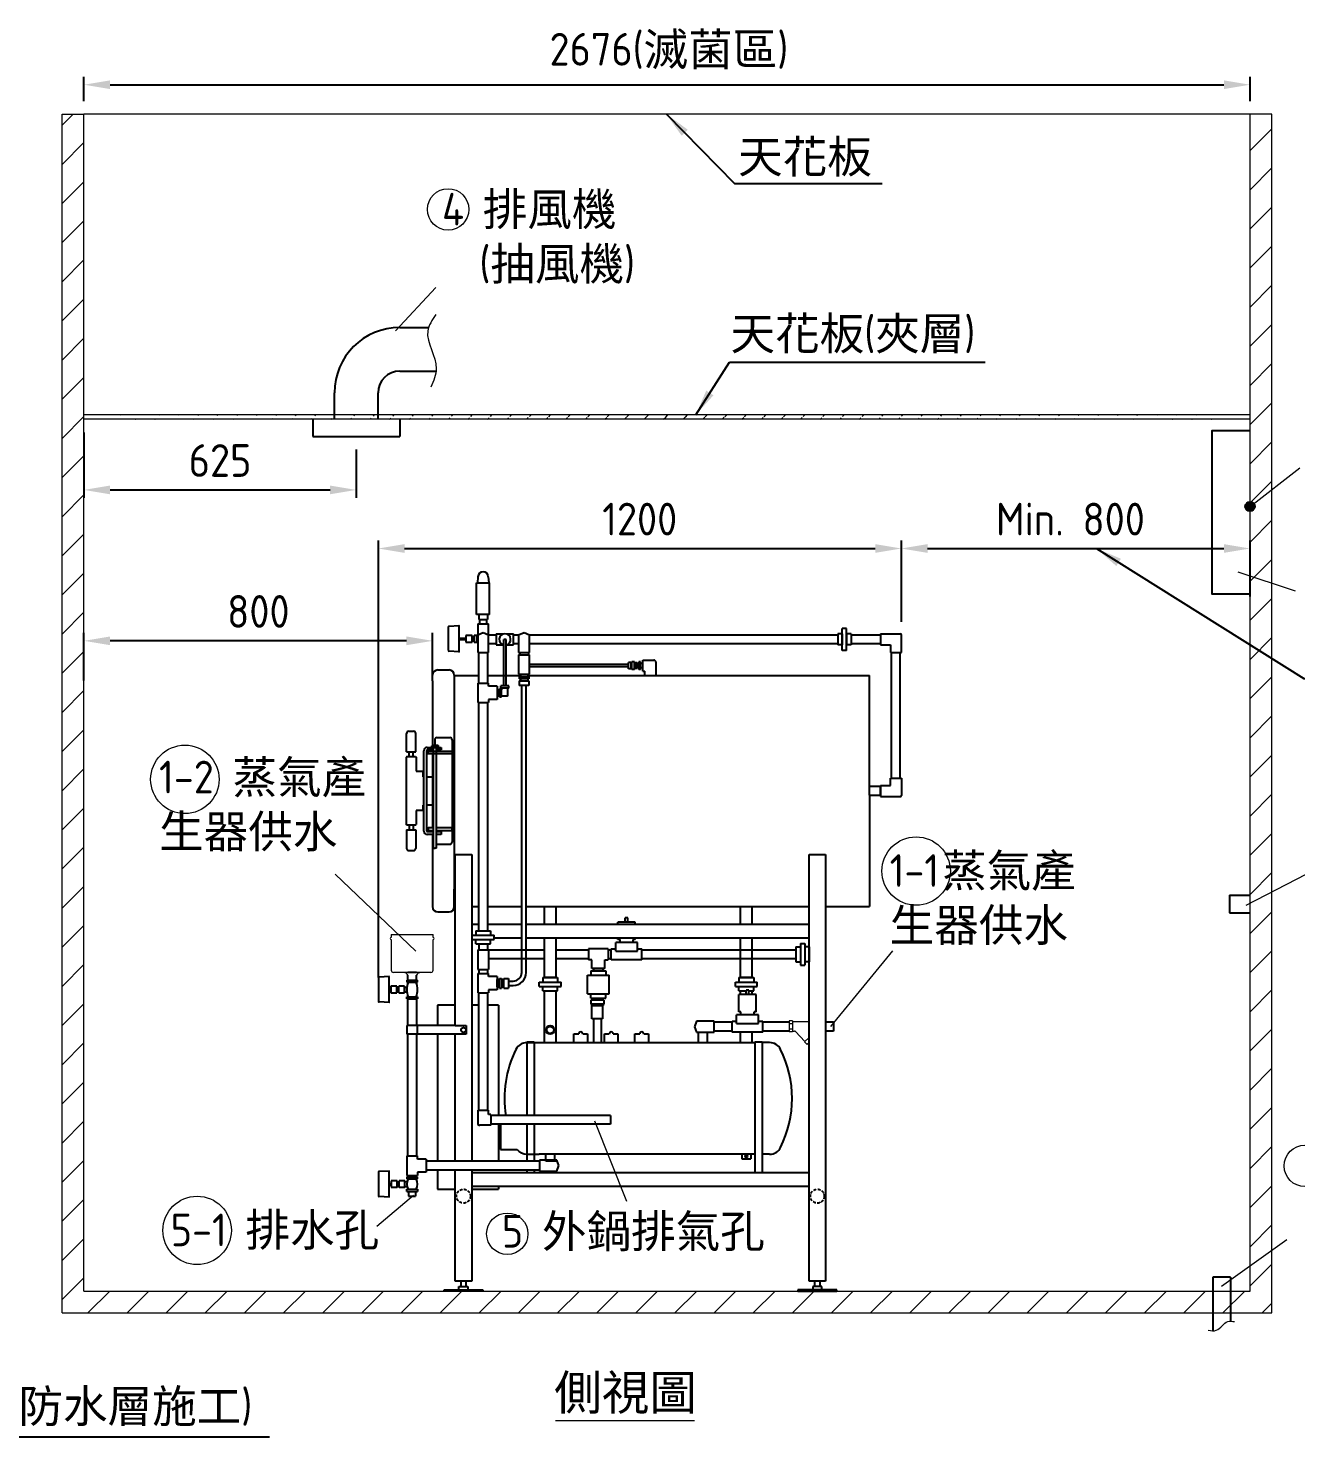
# Model space of a CAD drawing. Header units: millimetres. Extents: x -206117 to -194397, y -22013 to -13773.
# Drawn here: x -198778 to -195869, y -19893 to -16662 of the extents above; entities that cross this region are included whole.
import ezdxf

# ---------------------------------------------------------------- set-up
doc = ezdxf.new("R2010")
doc.units = ezdxf.units.MM
doc.linetypes.add('DASHED2', pattern=[9.525, 6.35, -3.175])
doc.linetypes.add('HIDDEN', pattern=[9.525, 6.35, -3.175])
doc.layers.get('0').update_dxf_attribs({"lineweight": 25})
for name, color, linetype, lineweight in [('D', 3, 'Continuous', 13), ('H', 2, 'HIDDEN', 15), ('S', 4, 'Continuous', 15)]:
    doc.layers.add(name, color=color, linetype=linetype, lineweight=lineweight)
doc.styles.get("Standard").update_dxf_attribs({"font": 'KAIU.TTF'})
doc.styles.add('STU25', font='isocp2.shx')
doc.dimstyles.new('STU25', dxfattribs={"dimscale": 30, "dimtxt": 2.5, "dimasz": 2, "dimexe": 0.6, "dimexo": 1, "dimgap": 1, "dimtad": 1, "dimdsep": 46, "dimtxsty": 'STU25', "dimcen": 2, "dimazin": 2, "dimtfac": 1, "dimtmove": 0, "dimatfit": 3, "dimfxl": 0, "dimtolj": 1, "dimtzin": 0, "dimarcsym": 0})
doc.dimstyles.new('STU25$7', dxfattribs={"dimscale": 30, "dimtxt": 2.5, "dimasz": 2, "dimexe": 1.25, "dimexo": 0.625, "dimgap": 1, "dimtad": 0, "dimdec": 4, "dimdsep": 46, "dimtxsty": 'STU25', "dimcen": 2.5, "dimazin": 2, "dimtfac": 1, "dimtdec": 4, "dimtmove": 0, "dimatfit": 3, "dimfxl": 0, "dimtolj": 1, "dimtzin": 0, "dimarcsym": 0})

# ---------------------------------------------------------------- blocks, each defined once
blk = doc.blocks.new('*D1')
at = {"layer": 'D', "color": 0, "linetype": 'Continuous', "lineweight": -2}
for p, q in [((-197974, -18839.4), (-197974, -17837.3)), ((-197914, -17855.3), (-196834, -17855.3)), ((-196774, -18023.4), (-196774, -17837.3))]:
    blk.add_line(p, q, dxfattribs=at)
at = {"layer": 'D', "color": 0}
for points in [[(-197914, -17845.3), (-197914, -17865.3), (-197974, -17855.3)], [(-196834, -17865.3), (-196834, -17845.3), (-196774, -17855.3)]]:
    blk.add_solid(points, dxfattribs=at)
at = {"layer": 'Defpoints', "color": 0}
for p in [(-196774, -17855.3), (-196774, -18053.4), (-197974, -18869.4)]:
    blk.add_point(p, dxfattribs=at)
at = {"layer": 'D', "color": 0, "insert": (-197374.3, -17787.8), "char_height": 75, "attachment_point": 5, "style": 'STU25'}
blk.add_mtext('\\A1;{\\Fisocp2.shx;1200}', dxfattribs=at)
blk = doc.blocks.new('*D5')
at = {"layer": 'D', "color": 0, "linetype": 'Continuous', "lineweight": -2}
for p, q in [((-198649.8, -17588.9), (-198649.8, -17738.9)), ((-198024.8, -17628), (-198024.8, -17738.9)), ((-198589.8, -17720.9), (-198084.8, -17720.9))]:
    blk.add_line(p, q, dxfattribs=at)
at = {"layer": 'D', "color": 0}
for points in [[(-198589.8, -17710.9), (-198589.8, -17730.9), (-198649.8, -17720.9)], [(-198084.8, -17730.9), (-198084.8, -17710.9), (-198024.8, -17720.9)]]:
    blk.add_solid(points, dxfattribs=at)
at = {"layer": 'Defpoints', "color": 0}
for p in [(-198649.8, -17558.9), (-198024.8, -17598), (-198024.8, -17720.9)]:
    blk.add_point(p, dxfattribs=at)
at = {"layer": 'D', "color": 0, "insert": (-198337.3, -17653.4), "char_height": 75, "attachment_point": 5, "style": 'STU25'}
blk.add_mtext('\\A1;625', dxfattribs=at)
blk = doc.blocks.new('*D13')
at = {"layer": 'D', "color": 0, "lineweight": -2}
for p, q in [((-196774, -18023.4), (-196774, -17837.3)), ((-196714, -17855.3), (-196034, -17855.3)), ((-195974, -17965.4), (-195974, -17837.3))]:
    blk.add_line(p, q, dxfattribs=at)
at = {"layer": 'D', "color": 0}
for points in [[(-196714, -17845.3), (-196714, -17865.3), (-196774, -17855.3)], [(-196034, -17865.3), (-196034, -17845.3), (-195974, -17855.3)]]:
    blk.add_solid(points, dxfattribs=at)
at = {"layer": 'Defpoints', "color": 0}
for p in [(-195974, -17855.3), (-195974, -17995.4), (-196774, -18053.4)]:
    blk.add_point(p, dxfattribs=at)
at = {"layer": 'D', "color": 0, "insert": (-196386.1, -17787.8), "char_height": 75, "attachment_point": 5, "style": 'STU25'}
blk.add_mtext('\\A1;{\\Fisocp2.shx;Min. 800}', dxfattribs=at)
blk = doc.blocks.new('*D14')
at = {"layer": 'D', "color": 0, "lineweight": -2}
for p, q in [((-198649.8, -16828.9), (-198649.8, -16773.4)), ((-198589.8, -16791.4), (-196034, -16791.4)), ((-195974, -16828.9), (-195974, -16773.4))]:
    blk.add_line(p, q, dxfattribs=at)
at = {"layer": 'D', "color": 0}
for points in [[(-198589.8, -16781.4), (-198589.8, -16801.4), (-198649.8, -16791.4)], [(-196034, -16801.4), (-196034, -16781.4), (-195974, -16791.4)]]:
    blk.add_solid(points, dxfattribs=at)
at = {"layer": 'Defpoints', "color": 0}
for p in [(-195974, -16791.4), (-198649.8, -16858.9), (-195974, -16858.9)]:
    blk.add_point(p, dxfattribs=at)
at = {"layer": 'D', "color": 0, "insert": (-197307.4, -16714.2), "char_height": 75, "attachment_point": 5, "style": 'STU25'}
blk.add_mtext('\\A1;2676({\\f標楷體|b0|i0|c136|p65;滅菌區})', dxfattribs=at)
blk = doc.blocks.new('*D16')
at = {"layer": 'D', "color": 0, "lineweight": -2}
for p, q in [((-198649.8, -18157.8), (-198649.8, -18049.1)), ((-197849.8, -18157.8), (-197849.8, -18049.1)), ((-197909.8, -18067.1), (-198589.8, -18067.1))]:
    blk.add_line(p, q, dxfattribs=at)
at = {"layer": 'D', "color": 0}
for points in [[(-198589.8, -18057.1), (-198589.8, -18077.1), (-198649.8, -18067.1)], [(-197909.8, -18077.1), (-197909.8, -18057.1), (-197849.8, -18067.1)]]:
    blk.add_solid(points, dxfattribs=at)
at = {"layer": 'Defpoints', "color": 0}
for p in [(-198649.8, -18067.1), (-198649.8, -18187.8), (-197849.8, -18187.8)]:
    blk.add_point(p, dxfattribs=at)
at = {"layer": 'D', "color": 0, "insert": (-198249.4, -17999.6), "char_height": 75, "attachment_point": 5, "style": 'STU25'}
blk.add_mtext('\\A1;800', dxfattribs=at)

msp = doc.modelspace()

# ---------------------------------------------------------------- hatches: boundary and pattern name
msp.add_hatch(color=256).paths.add_polyline_path([(-195963.259, -17758.898, 1), (-195984.781, -17758.898, 1)])
at = {"layer": 'H', "linetype": 'HIDDEN', "ltscale": 5}
h = msp.add_hatch(dxfattribs=at)
h.set_pattern_fill('ANSI31', color=256, scale=20, style=0)
h.set_pattern_definition([(45, (35644.527, 497.07), (-44.90128, 44.90128), [])])
h.paths.add_polyline_path([(-198699.77, -19608.898), (-198699.77, -16858.898), (-198649.77, -16858.898), (-198649.77, -19558.898), (-195974.02, -19558.898), (-195974.02, -16858.898), (-195924.02, -16858.898), (-195924.02, -19608.898)])
at = {"layer": 'H'}
h = msp.add_hatch(dxfattribs=at)
h.set_pattern_fill('ANSI31', color=256, scale=10, style=0)
h.set_pattern_definition([(45, (35363.71, -42.608), (-22.4506403, 22.4506403), [])])
edge = h.paths.add_edge_path()
edge.add_line((-195974.02, -17558.898), (-198649.02, -17558.898))
edge.add_line((-195974.02, -17548.898), (-198649.02, -17548.898))

# ---------------------------------------------------------------- linework, layer by layer
at = {"linetype": 'Continuous'}
for p, q in [((-197924.77, -17348.15), (-197858.85, -17348.15)), ((-197924.77, -17448.15), (-197841.476, -17448.15)), ((-198074.77, -17558.898), (-198074.77, -17498.15)), ((-197974.77, -17558.898), (-197974.77, -17498.15)), ((-198124.77, -17558.898), (-198124.77, -17598.042)), ((-197924.77, -17558.898), (-197924.77, -17598.042)), ((-198124.77, -17598.042), (-197924.77, -17598.042)), ((-197745.535, -17920.016), (-197746.428, -17933.898)), ((-197721.824, -17920.016), (-197720.931, -17933.898)), ((-197746.179, -18028.338), (-197746.179, -18093.898)), ((-197743.679, -18006.981), (-197743.679, -18018.338)), ((-197743.679, -18018.338), (-197723.679, -18018.338)), ((-197741.679, -18018.338), (-197741.679, -18028.338)), ((-197725.679, -18018.338), (-197725.679, -18028.338)), ((-197725.679, -18018.338), (-197725.679, -18028.338)), ((-197723.679, -18006.981), (-197723.679, -18018.338)), ((-197721.179, -18093.898), (-197721.179, -18028.338)), ((-197788.635, -18060.889), (-197773.337, -18060.889)), ((-197758.918, -18054.889), (-197773.337, -18054.889)), ((-197773.337, -18054.889), (-197773.337, -18069.889)), ((-197758.918, -18069.889), (-197758.918, -18054.889)), ((-197758.918, -18056.889), (-197754.571, -18056.889)), ((-197747.856, -18054.889), (-197754.571, -18054.889)), ((-197754.571, -18069.889), (-197754.571, -18054.889)), ((-197747.856, -18069.889), (-197747.856, -18054.889)), ((-197747.856, -18056.889), (-197746.179, -18056.889)), ((-197733.679, -18048.898), (-197746.179, -18053.898)), ((-197746.179, -18053.898), (-197746.179, -18093.898)), ((-197721.179, -18053.898), (-197733.679, -18048.898)), ((-197721.179, -18093.898), (-197721.179, -18053.898)), ((-197703.679, -18053.898), (-197721.179, -18053.898)), ((-197708.679, -18053.898), (-197721.179, -18053.898)), ((-197703.679, -18051.398), (-197703.679, -18076.398)), ((-197703.679, -18051.398), (-197687.898, -18051.398)), ((-197679.461, -18051.398), (-197663.679, -18051.398)), ((-197663.679, -18076.398), (-197663.679, -18051.398)), ((-197652.27, -18053.898), (-197663.679, -18053.898)), ((-197639.77, -18048.898), (-197652.27, -18053.898)), ((-197652.27, -18053.898), (-197652.27, -18078.898)), ((-197652.27, -18053.898), (-197652.27, -18093.898)), ((-197627.27, -18053.898), (-197639.77, -18048.898)), ((-196919.572, -18053.898), (-197627.27, -18053.898)), ((-197627.27, -18093.898), (-197627.27, -18053.898)), ((-196919.572, -18051.398), (-196919.572, -18076.398)), ((-196909.572, -18051.398), (-196919.572, -18051.398)), ((-196909.572, -18088.898), (-196909.572, -18038.898)), ((-196899.572, -18038.898), (-196909.572, -18038.898)), ((-196909.572, -18051.398), (-196909.572, -18076.398)), ((-196899.572, -18088.898), (-196899.572, -18038.898)), ((-196899.572, -18051.398), (-196899.572, -18076.398)), ((-196889.572, -18051.398), (-196899.572, -18051.398)), ((-196889.572, -18051.398), (-196889.572, -18076.398)), ((-196821.717, -18053.898), (-196889.572, -18053.898)), ((-196821.717, -18051.398), (-196821.717, -18076.398)), ((-196821.717, -18051.398), (-196776.02, -18051.398)), ((-196774.02, -18093.513), (-196774.02, -18053.398)), ((-197788.635, -18063.889), (-197773.337, -18063.889)), ((-197773.337, -18069.889), (-197758.918, -18069.889)), ((-197758.918, -18067.889), (-197754.571, -18067.889)), ((-197754.571, -18069.889), (-197747.856, -18069.889)), ((-197747.856, -18067.889), (-197746.179, -18067.889)), ((-197746.179, -18093.898), (-197721.179, -18093.898)), ((-197703.679, -18073.898), (-197721.179, -18073.898)), ((-197703.679, -18076.398), (-197687.898, -18076.398)), ((-197686.179, -18170.657), (-197686.179, -18063.898)), ((-197681.179, -18063.898), (-197686.179, -18063.898)), ((-197681.179, -18170.657), (-197681.179, -18063.898)), ((-197679.461, -18076.398), (-197663.679, -18076.398)), ((-197652.27, -18073.898), (-197663.679, -18073.898)), ((-197652.27, -18093.898), (-197627.27, -18093.898)), ((-197649.77, -18093.898), (-197649.77, -18098.898)), ((-197629.77, -18093.898), (-197629.77, -18098.898)), ((-196919.572, -18073.898), (-197627.27, -18073.898)), ((-196909.572, -18076.398), (-196919.572, -18076.398)), ((-196899.572, -18088.898), (-196909.572, -18088.898)), ((-196889.572, -18076.398), (-196899.572, -18076.398)), ((-196821.717, -18073.898), (-196889.572, -18073.898)), ((-196821.717, -18076.398), (-196799.02, -18076.398)), ((-196799.02, -18076.398), (-196799.02, -18093.513)), ((-196799.02, -18093.513), (-196774.02, -18093.513)), ((-196796.52, -18381.784), (-196796.52, -18093.495)), ((-196776.52, -18381.784), (-196776.52, -18093.495)), ((-196776.52, -18093.513), (-196774.02, -18093.513)), ((-197652.27, -18098.898), (-197627.27, -18098.898)), ((-197652.27, -18098.898), (-197652.27, -18143.898)), ((-197627.27, -18143.898), (-197627.27, -18098.898)), ((-197400.288, -18121.474), (-197627.27, -18121.474)), ((-197400.288, -18126.474), (-197627.27, -18126.474)), ((-197393.861, -18116.886), (-197400.288, -18116.886)), ((-197400.288, -18131.062), (-197400.288, -18116.886)), ((-197393.861, -18131.062), (-197393.861, -18116.886)), ((-197392.638, -18118.898), (-197393.861, -18118.898)), ((-197392.638, -18132.648), (-197392.638, -18115.148)), ((-197386.211, -18115.148), (-197392.638, -18115.148)), ((-197386.211, -18132.648), (-197386.211, -18115.148)), ((-197384.987, -18118.898), (-197386.211, -18118.898)), ((-197384.987, -18130.307), (-197384.987, -18117.339)), ((-197381.129, -18117.339), (-197384.987, -18117.339)), ((-197381.129, -18130.307), (-197381.129, -18117.339)), ((-197376.129, -18118.898), (-197381.129, -18118.898)), ((-197372.27, -18115.148), (-197376.129, -18115.148)), ((-197376.129, -18132.648), (-197376.129, -18115.148)), ((-197372.27, -18132.648), (-197372.27, -18115.148)), ((-197367.27, -18118.898), (-197372.27, -18118.898)), ((-197367.27, -18136.398), (-197367.27, -18111.398)), ((-197799.77, -18146.398), (-197743.679, -18146.398)), ((-197723.679, -18146.398), (-197648.155, -18146.398)), ((-197652.27, -18143.898), (-197627.27, -18143.898)), ((-197650.834, -18148.898), (-197628.862, -18148.898)), ((-197650.834, -18148.898), (-197650.834, -18153.898)), ((-197628.862, -18153.898), (-197650.834, -18153.898)), ((-197650.834, -18158.898), (-197628.862, -18158.898)), ((-197650.834, -18158.898), (-197650.834, -18169.776)), ((-197648.155, -18143.898), (-197648.155, -18148.898)), ((-197648.155, -18148.898), (-197630.936, -18148.898)), ((-197648.155, -18153.898), (-197648.155, -18158.898)), ((-197648.155, -18158.898), (-197630.936, -18158.898)), ((-197630.936, -18143.898), (-197630.936, -18148.898)), ((-197630.936, -18146.398), (-196847.021, -18146.398)), ((-197630.936, -18153.898), (-197630.936, -18158.898)), ((-197628.862, -18148.898), (-197628.862, -18153.898)), ((-197628.862, -18158.898), (-197628.862, -18169.776)), ((-197393.861, -18131.062), (-197400.288, -18131.062)), ((-197392.638, -18128.898), (-197393.861, -18128.898)), ((-197386.211, -18132.648), (-197392.638, -18132.648)), ((-197384.987, -18128.898), (-197386.211, -18128.898)), ((-197381.129, -18130.307), (-197384.987, -18130.307)), ((-197376.129, -18128.898), (-197381.129, -18128.898)), ((-197372.27, -18132.648), (-197376.129, -18132.648)), ((-197367.27, -18128.898), (-197372.27, -18128.898)), ((-196847.021, -18421.398), (-196847.021, -18146.398)), ((-197746.179, -18163.898), (-197721.179, -18163.898)), ((-197746.179, -18163.898), (-197746.179, -18208.898)), ((-197721.179, -18171.398), (-197721.179, -18163.898)), ((-197701.179, -18171.398), (-197721.179, -18171.398)), ((-197701.179, -18171.398), (-197701.179, -18201.398)), ((-197701.179, -18179.398), (-197696.179, -18179.398)), ((-197701.179, -18179.398), (-197701.179, -18193.398)), ((-197696.179, -18177.398), (-197691.179, -18177.398)), ((-197696.179, -18195.398), (-197696.179, -18177.398)), ((-197674.679, -18170.657), (-197692.679, -18170.657)), ((-197692.679, -18175.657), (-197692.679, -18170.657)), ((-197674.679, -18175.657), (-197692.679, -18175.657)), ((-197691.179, -18195.398), (-197691.179, -18177.398)), ((-197691.179, -18179.398), (-197690.679, -18179.398)), ((-197690.679, -18179.398), (-197690.679, -18175.657)), ((-197676.679, -18191.398), (-197676.679, -18175.657)), ((-197674.679, -18175.657), (-197674.679, -18170.657)), ((-197628.862, -18169.776), (-197650.834, -18169.776)), ((-197644.887, -18827.691), (-197644.887, -18169.776)), ((-197634.887, -18827.691), (-197634.887, -18169.776)), ((-197746.179, -18208.898), (-197721.179, -18208.898)), ((-197701.179, -18201.398), (-197721.179, -18201.398)), ((-197721.179, -18201.398), (-197721.179, -18208.898)), ((-197701.179, -18193.398), (-197696.179, -18193.398)), ((-197696.179, -18195.398), (-197691.179, -18195.398)), ((-197691.179, -18193.398), (-197678.679, -18193.398)), ((-197909.233, -18321.883), (-197909.233, -18279.676)), ((-197904.233, -18274.676), (-197893.233, -18274.676)), ((-197888.233, -18321.883), (-197888.233, -18279.676)), ((-197909.233, -18321.883), (-197888.233, -18321.883)), ((-197903.483, -18332.648), (-197903.483, -18321.883)), ((-197893.983, -18332.648), (-197893.983, -18321.883)), ((-197869.77, -18503.398), (-197869.77, -18319.398)), ((-197863.77, -18319.398), (-197863.77, -18503.398)), ((-197863.77, -18319.898), (-197863.77, -18319.898)), ((-197861.77, -18311.398), (-197829.77, -18311.398)), ((-197847.196, -18317.398), (-197861.77, -18317.398)), ((-197850.737, -18307.362), (-197851.279, -18307.904)), ((-197851.279, -18310.856), (-197851.279, -18307.904)), ((-197851.279, -18310.856), (-197850.737, -18311.398)), ((-197836.803, -18307.362), (-197850.737, -18307.362)), ((-197836.803, -18311.398), (-197850.737, -18311.398)), ((-197847.196, -18538.609), (-197847.196, -18311.398)), ((-197840.343, -18538.609), (-197840.343, -18311.398)), ((-197829.77, -18317.398), (-197840.343, -18317.398)), ((-197836.803, -18307.362), (-197836.261, -18307.904)), ((-197836.261, -18310.856), (-197836.803, -18311.398)), ((-197836.261, -18310.856), (-197836.261, -18307.904)), ((-197829.77, -18311.398), (-197829.77, -18317.398)), ((-197908.733, -18332.648), (-197910.233, -18334.148)), ((-197910.233, -18334.148), (-197910.233, -18488.648)), ((-197908.733, -18332.648), (-197888.733, -18332.648)), ((-197888.733, -18332.648), (-197887.233, -18334.148)), ((-197887.233, -18334.148), (-197887.233, -18366.398)), ((-197887.233, -18366.398), (-197873.733, -18366.398)), ((-197872.233, -18367.898), (-197873.733, -18366.398)), ((-197872.233, -18367.898), (-197872.233, -18378.898)), ((-197872.233, -18378.898), (-197869.77, -18378.898)), ((-197863.77, -18378.898), (-197849.77, -18378.898)), ((-196799.02, -18398.898), (-196799.02, -18381.784)), ((-196799.02, -18381.784), (-196774.02, -18381.784)), ((-196776.52, -18381.784), (-196774.02, -18381.784)), ((-196774.02, -18381.784), (-196774.02, -18421.898)), ((-196821.717, -18398.898), (-196799.02, -18398.898)), ((-196821.717, -18398.898), (-196821.717, -18423.898)), ((-197872.233, -18443.898), (-197872.233, -18454.898)), ((-197869.77, -18443.898), (-197872.233, -18443.898)), ((-197849.77, -18443.898), (-197863.77, -18443.898)), ((-196847.021, -18421.398), (-196847.021, -18676.398)), ((-196821.717, -18423.898), (-196776.02, -18423.898)), ((-197873.733, -18456.398), (-197887.233, -18456.398)), ((-197887.233, -18456.398), (-197887.233, -18488.648)), ((-197873.733, -18456.398), (-197872.233, -18454.898)), ((-197908.733, -18490.148), (-197910.233, -18488.648)), ((-197909.233, -18500.914), (-197909.233, -18543.12)), ((-197909.233, -18500.914), (-197888.233, -18500.914)), ((-197888.733, -18490.148), (-197908.733, -18490.148)), ((-197903.483, -18490.148), (-197903.483, -18500.914)), ((-197893.983, -18490.148), (-197893.983, -18500.914)), ((-197888.733, -18490.148), (-197887.233, -18488.648)), ((-197888.233, -18500.914), (-197888.233, -18543.12)), ((-197863.77, -18503.898), (-197863.77, -18503.898)), ((-197847.196, -18505.398), (-197861.77, -18505.398)), ((-197847.196, -18511.398), (-197861.77, -18511.398)), ((-197829.77, -18505.398), (-197840.343, -18505.398)), ((-197829.77, -18511.398), (-197840.343, -18511.398)), ((-197829.77, -18505.398), (-197829.77, -18511.398)), ((-197904.233, -18548.12), (-197893.233, -18548.12)), ((-197846.654, -18542.635), (-197847.196, -18538.609)), ((-197846.654, -18542.635), (-197843.77, -18542.635)), ((-197840.886, -18542.635), (-197843.77, -18542.635)), ((-197840.886, -18542.635), (-197840.343, -18538.609)), ((-197797.823, -18949.689), (-197797.823, -18557.027)), ((-197797.823, -18557.027), (-197759.823, -18557.027)), ((-197759.823, -18557.027), (-197759.823, -19261.021)), ((-196985.823, -19535.898), (-196985.823, -18557.027)), ((-196985.823, -18557.027), (-196947.823, -18557.027)), ((-196947.823, -18557.027), (-196947.823, -19535.898)), ((-197759.823, -18676.398), (-197743.679, -18676.398)), ((-197723.679, -18676.398), (-197644.887, -18676.398)), ((-197634.887, -18676.398), (-196985.823, -18676.398)), ((-196947.823, -18676.398), (-196847.021, -18676.398)), ((-196021.364, -18650.705), (-196021.364, -18690.705)), ((-196021.364, -18650.705), (-195974.02, -18650.705)), ((-197401.552, -18702.389), (-197407.552, -18702.389)), ((-197407.552, -18712.389), (-197407.552, -18702.389)), ((-197401.552, -18712.389), (-197401.552, -18702.389)), ((-196021.364, -18690.705), (-195974.02, -18690.705)), ((-197759.823, -18717.027), (-197743.679, -18717.027)), ((-197750.679, -18732.389), (-197750.679, -18742.389)), ((-197723.679, -18717.027), (-197644.887, -18717.027)), ((-197716.679, -18732.389), (-197716.679, -18742.389)), ((-197634.887, -18717.027), (-196985.823, -18717.027)), ((-197384.552, -18712.389), (-197424.552, -18712.389)), ((-197424.552, -18717.027), (-197424.552, -18712.389)), ((-197384.552, -18717.027), (-197384.552, -18712.389)), ((-197758.679, -18749.027), (-197759.823, -18749.027)), ((-197758.679, -18752.389), (-197758.679, -18742.389)), ((-197750.679, -18762.389), (-197750.679, -18752.389)), ((-197746.179, -18762.389), (-197721.179, -18762.389)), ((-197743.679, -18762.389), (-197743.679, -18775.733)), ((-197723.679, -18762.389), (-197723.679, -18775.733)), ((-197716.679, -18762.389), (-197716.679, -18752.389)), ((-197708.679, -18752.389), (-197708.679, -18742.389)), ((-197644.887, -18749.027), (-197708.679, -18749.027)), ((-196985.823, -18749.027), (-197634.887, -18749.027)), ((-197447.129, -18773.898), (-197491.629, -18773.898)), ((-197491.629, -18773.898), (-197491.629, -18798.898)), ((-197447.129, -18773.898), (-197447.129, -18798.898)), ((-197439.552, -18773.898), (-197429.552, -18773.898)), ((-197439.552, -18798.898), (-197439.552, -18773.898)), ((-197379.552, -18758.898), (-197429.552, -18758.898)), ((-197429.552, -18768.898), (-197429.552, -18758.898)), ((-197429.552, -18778.898), (-197429.552, -18768.898)), ((-197424.552, -18752.389), (-197424.552, -18749.027)), ((-197419.552, -18752.389), (-197424.552, -18752.389)), ((-197419.552, -18758.898), (-197419.552, -18752.389)), ((-197384.552, -18752.389), (-197389.552, -18752.389)), ((-197389.552, -18758.898), (-197389.552, -18752.389)), ((-197384.552, -18752.389), (-197384.552, -18749.027)), ((-197379.552, -18768.898), (-197379.552, -18758.898)), ((-197379.552, -18778.898), (-197379.552, -18768.898)), ((-197379.552, -18773.898), (-197369.552, -18773.898)), ((-197369.552, -18798.898), (-197369.552, -18773.898)), ((-197015.823, -18769.398), (-197005.823, -18769.398)), ((-197005.823, -18761.398), (-196995.823, -18761.398)), ((-196985.823, -18769.398), (-196995.823, -18769.398)), ((-197746.179, -18775.733), (-197721.179, -18775.733)), ((-197746.179, -18775.733), (-197746.179, -18820.733)), ((-197721.179, -18775.733), (-197721.179, -18820.733)), ((-197592.77, -18776.398), (-197721.179, -18776.398)), ((-197592.77, -18796.398), (-197721.179, -18796.398)), ((-197491.629, -18776.398), (-197566.77, -18776.398)), ((-197491.629, -18796.398), (-197566.77, -18796.398)), ((-197484.129, -18798.898), (-197491.629, -18798.898)), ((-197484.129, -18818.898), (-197484.129, -18798.898)), ((-197454.629, -18798.898), (-197447.129, -18798.898)), ((-197454.629, -18818.898), (-197454.629, -18798.898)), ((-197439.552, -18776.398), (-197447.129, -18776.398)), ((-197439.552, -18796.398), (-197447.129, -18796.398)), ((-197369.552, -18798.898), (-197439.552, -18798.898)), ((-197429.552, -18778.898), (-197379.552, -18778.898)), ((-197015.823, -18776.398), (-197369.552, -18776.398)), ((-197015.823, -18796.398), (-197369.552, -18796.398)), ((-197015.823, -18803.398), (-197005.823, -18803.398)), ((-196985.823, -18803.398), (-196995.823, -18803.398)), ((-197906.7, -18843.93), (-197906.7, -18834.331)), ((-197886.4, -18843.93), (-197886.4, -18834.331)), ((-197746.179, -18820.733), (-197721.179, -18820.733)), ((-197746.179, -18829.889), (-197746.179, -18874.889)), ((-197746.179, -18829.889), (-197721.179, -18829.889)), ((-197743.679, -18820.733), (-197743.679, -18829.889)), ((-197723.679, -18820.733), (-197723.679, -18829.889)), ((-197721.179, -18837.389), (-197721.179, -18829.889)), ((-197701.179, -18837.389), (-197721.179, -18837.389)), ((-197701.179, -18837.389), (-197701.179, -18867.389)), ((-197494.379, -18876.674), (-197494.379, -18833.898)), ((-197486.379, -18823.898), (-197486.379, -18833.898)), ((-197454.629, -18818.898), (-197484.129, -18818.898)), ((-197452.379, -18823.898), (-197452.379, -18833.898)), ((-197444.379, -18876.674), (-197444.379, -18833.898)), ((-197005.823, -18811.398), (-196995.823, -18811.398)), ((-197949.02, -18865.502), (-197945.762, -18865.502)), ((-197949.02, -18868.502), (-197945.762, -18868.502)), ((-197945.762, -18859.502), (-197945.762, -18874.502)), ((-197931.343, -18859.502), (-197945.762, -18859.502)), ((-197931.343, -18874.502), (-197931.343, -18859.502)), ((-197931.343, -18861.502), (-197926.995, -18861.502)), ((-197926.995, -18874.502), (-197926.995, -18859.502)), ((-197913.763, -18859.502), (-197926.995, -18859.502)), ((-197913.763, -18874.502), (-197913.763, -18859.502)), ((-197913.763, -18861.502), (-197908.957, -18861.502)), ((-197909.05, -18845.334), (-197909.05, -18850.334)), ((-197909.05, -18845.334), (-197884.05, -18845.334)), ((-197909.05, -18850.334), (-197884.05, -18850.334)), ((-197908.957, -18872.502), (-197908.957, -18861.502)), ((-197906.7, -18845.334), (-197886.4, -18845.334)), ((-197884.05, -18850.334), (-197884.05, -18845.334)), ((-197701.179, -18867.389), (-197721.179, -18867.389)), ((-197721.179, -18867.389), (-197721.179, -18874.889)), ((-197701.179, -18860.998), (-197701.179, -18843.78)), ((-197701.179, -18843.78), (-197696.179, -18843.78)), ((-197701.179, -18845.389), (-197701.179, -18859.389)), ((-197701.179, -18860.998), (-197696.179, -18860.998)), ((-197696.179, -18863.677), (-197696.179, -18841.705)), ((-197696.179, -18841.705), (-197691.179, -18841.705)), ((-197696.179, -18860.998), (-197696.179, -18843.78)), ((-197696.179, -18863.677), (-197691.179, -18863.677)), ((-197691.179, -18841.705), (-197691.179, -18863.677)), ((-197691.179, -18843.78), (-197686.179, -18843.78)), ((-197691.179, -18860.998), (-197686.179, -18860.998)), ((-197686.179, -18863.677), (-197686.179, -18841.705)), ((-197686.179, -18841.705), (-197675.301, -18841.705)), ((-197686.179, -18860.998), (-197686.179, -18843.78)), ((-197686.179, -18863.677), (-197675.301, -18863.677)), ((-197675.301, -18841.705), (-197675.301, -18863.677)), ((-197675.301, -18847.691), (-197664.887, -18847.691)), ((-197675.301, -18857.691), (-197664.887, -18857.691)), ((-197604.77, -18859.729), (-197604.77, -18849.729)), ((-197596.77, -18839.729), (-197596.77, -18849.729)), ((-197596.77, -18869.729), (-197596.77, -18859.729)), ((-197562.77, -18839.729), (-197562.77, -18849.729)), ((-197562.77, -18869.729), (-197562.77, -18859.729)), ((-197554.77, -18859.729), (-197554.77, -18849.729)), ((-197154.77, -18859.729), (-197154.77, -18849.729)), ((-197146.77, -18839.729), (-197146.77, -18849.729)), ((-197146.77, -18869.729), (-197146.77, -18859.729)), ((-197130.111, -18878.219), (-197130.111, -18868.219)), ((-197124.111, -18868.219), (-197130.111, -18868.219)), ((-197124.111, -18878.219), (-197124.111, -18868.219)), ((-197112.77, -18839.729), (-197112.77, -18849.729)), ((-197112.77, -18869.729), (-197112.77, -18859.729)), ((-197104.77, -18859.729), (-197104.77, -18849.729)), ((-197945.762, -18874.502), (-197931.343, -18874.502)), ((-197931.343, -18872.502), (-197926.995, -18872.502)), ((-197926.995, -18874.502), (-197913.763, -18874.502)), ((-197913.763, -18872.502), (-197908.957, -18872.502)), ((-197909.05, -18888.671), (-197909.05, -18883.671)), ((-197909.05, -18883.671), (-197884.05, -18883.671)), ((-197909.05, -18888.671), (-197884.05, -18888.671)), ((-197884.05, -18883.671), (-197884.05, -18888.671)), ((-197838.164, -18902.527), (-197838.164, -18949.689)), ((-197797.823, -18902.527), (-197838.164, -18902.527)), ((-197743.679, -18902.527), (-197759.823, -18902.527)), ((-197746.179, -18874.889), (-197721.179, -18874.889)), ((-197698.164, -18902.527), (-197723.679, -18902.527)), ((-197698.164, -18902.527), (-197698.164, -19154.947)), ((-197456.37, -18891.674), (-197486.887, -18891.674)), ((-197486.887, -18891.674), (-197486.887, -18900.646)), ((-197486.887, -18900.646), (-197456.37, -18900.646)), ((-197486.379, -18886.674), (-197486.379, -18876.674)), ((-197485.146, -18900.646), (-197485.146, -18903.838)), ((-197485.146, -18900.646), (-197485.146, -18900.709)), ((-197458.112, -18900.646), (-197484.891, -18900.646)), ((-197461.629, -18891.674), (-197481.629, -18891.674)), ((-197458.112, -18900.646), (-197458.112, -18903.838)), ((-197456.37, -18891.674), (-197456.37, -18900.646)), ((-197452.379, -18886.674), (-197452.379, -18876.674)), ((-197147.111, -18918.219), (-197147.111, -18878.219)), ((-197107.111, -18878.219), (-197147.111, -18878.219)), ((-197107.111, -18918.219), (-197107.111, -18878.219)), ((-197485.146, -18903.838), (-197458.112, -18903.838)), ((-197484.215, -18934.219), (-197484.215, -18903.838)), ((-197459.563, -18934.219), (-197484.215, -18934.219)), ((-197463.15, -18934.219), (-197480.628, -18934.219)), ((-197480.628, -18934.219), (-197480.628, -18988.729)), ((-197463.15, -18934.219), (-197463.15, -18988.729)), ((-197459.563, -18903.838), (-197459.563, -18934.219)), ((-197102.111, -18924.729), (-197152.111, -18924.729)), ((-197152.111, -18934.729), (-197152.111, -18924.729)), ((-197152.111, -18944.729), (-197152.111, -18934.729)), ((-197142.111, -18918.219), (-197147.111, -18918.219)), ((-197142.111, -18924.729), (-197142.111, -18918.219)), ((-197112.111, -18924.729), (-197112.111, -18918.219)), ((-197107.111, -18918.219), (-197112.111, -18918.219)), ((-197102.111, -18934.729), (-197102.111, -18924.729)), ((-197102.111, -18944.729), (-197102.111, -18934.729)), ((-197906.55, -18949.689), (-197908.55, -18949.689)), ((-197908.55, -18949.689), (-197908.55, -18969.689)), ((-197797.823, -18949.689), (-197906.55, -18949.689)), ((-197885.082, -18949.689), (-197885.082, -18969.689)), ((-197797.823, -18949.689), (-197772.863, -18949.689)), ((-197772.863, -18949.689), (-197772.863, -18969.689)), ((-197243.902, -18939.729), (-197248.902, -18952.229)), ((-197248.902, -18952.229), (-197243.902, -18964.729)), ((-197203.902, -18939.729), (-197243.902, -18939.729)), ((-197243.902, -18964.729), (-197203.902, -18964.729)), ((-197203.902, -18964.729), (-197203.902, -18939.729)), ((-197162.111, -18942.229), (-197203.902, -18942.229)), ((-197162.111, -18962.229), (-197203.902, -18962.229)), ((-197162.111, -18964.729), (-197162.111, -18939.729)), ((-197162.111, -18939.729), (-197152.111, -18939.729)), ((-197092.111, -18964.729), (-197162.111, -18964.729)), ((-197152.111, -18944.729), (-197102.111, -18944.729)), ((-197102.111, -18939.729), (-197092.111, -18939.729)), ((-197092.111, -18964.729), (-197092.111, -18939.729)), ((-197031.738, -18942.229), (-197092.111, -18942.229)), ((-197031.738, -18962.229), (-197092.111, -18962.229)), ((-196929.521, -18942.229), (-196947.823, -18942.229)), ((-196929.521, -18962.229), (-196947.823, -18962.229)), ((-197772.863, -18969.689), (-197908.55, -18969.689)), ((-197838.164, -18969.689), (-197838.164, -19261.021)), ((-197797.823, -19261.021), (-197797.823, -18969.689)), ((-197604.77, -18988.729), (-197110.47, -18988.729)), ((-197746.179, -19143.463), (-197721.179, -19143.463)), ((-197746.179, -19143.463), (-197746.179, -19173.463)), ((-197721.179, -19153.463), (-197721.179, -19143.463)), ((-197716.179, -19153.463), (-197716.179, -19178.463)), ((-197441.798, -19155.963), (-197716.179, -19155.963)), ((-197441.798, -19175.963), (-197716.179, -19175.963)), ((-197698.164, -19174.947), (-197698.164, -19260.005)), ((-197909.05, -19248.521), (-197884.05, -19248.521)), ((-197909.05, -19248.521), (-197909.05, -19293.521)), ((-197884.05, -19256.021), (-197884.05, -19248.521)), ((-197864.05, -19256.021), (-197884.05, -19256.021)), ((-197864.05, -19256.021), (-197864.05, -19286.021)), ((-197110.47, -19244.729), (-197604.77, -19244.729)), ((-197564.669, -19258.521), (-197604.669, -19258.521)), ((-197604.669, -19258.521), (-197604.669, -19283.521)), ((-197559.669, -19271.021), (-197564.669, -19258.521)), ((-197864.05, -19286.021), (-197884.05, -19286.021)), ((-197884.05, -19286.021), (-197884.05, -19293.521)), ((-197604.669, -19261.021), (-197864.05, -19261.021)), ((-197604.669, -19281.021), (-197864.05, -19281.021)), ((-197838.164, -19281.021), (-197838.164, -19325.027)), ((-197797.823, -19535.898), (-197797.823, -19281.021)), ((-197759.823, -19281.021), (-197759.823, -19535.898)), ((-197759.823, -19287.027), (-196985.823, -19287.027)), ((-197604.669, -19283.521), (-197564.669, -19283.521)), ((-197564.669, -19260.84), (-197589.669, -19260.84)), ((-197564.669, -19283.521), (-197559.669, -19271.021)), ((-197949.02, -19311.734), (-197945.027, -19311.734)), ((-197949.02, -19314.734), (-197945.027, -19314.734)), ((-197945.027, -19305.734), (-197945.027, -19320.734)), ((-197930.609, -19305.734), (-197945.027, -19305.734)), ((-197945.027, -19320.734), (-197930.609, -19320.734)), ((-197930.609, -19320.734), (-197930.609, -19305.734)), ((-197930.609, -19307.734), (-197926.261, -19307.734)), ((-197930.609, -19318.734), (-197926.261, -19318.734)), ((-197913.029, -19305.734), (-197926.261, -19305.734)), ((-197926.261, -19320.734), (-197926.261, -19305.734)), ((-197926.261, -19320.734), (-197913.029, -19320.734)), ((-197913.029, -19320.734), (-197913.029, -19305.734)), ((-197913.029, -19307.734), (-197908.223, -19307.734)), ((-197913.029, -19318.734), (-197908.223, -19318.734)), ((-197909.05, -19293.521), (-197884.05, -19293.521)), ((-197909.05, -19296.521), (-197884.05, -19296.521)), ((-197909.05, -19296.521), (-197909.05, -19301.521)), ((-197909.05, -19301.521), (-197884.05, -19301.521)), ((-197906.55, -19293.521), (-197906.55, -19296.521)), ((-197886.55, -19293.521), (-197886.55, -19296.521)), ((-197884.05, -19301.521), (-197884.05, -19296.521)), ((-196985.823, -19319.027), (-197759.823, -19319.027)), ((-197698.164, -19319.027), (-197698.164, -19325.027)), ((-197909.05, -19329.948), (-197909.05, -19324.948)), ((-197909.05, -19324.948), (-197884.05, -19324.948)), ((-197909.05, -19329.948), (-197884.05, -19329.948)), ((-197904.55, -19329.948), (-197904.55, -19341.088)), ((-197904.55, -19341.088), (-197888.55, -19341.088)), ((-197888.55, -19329.948), (-197888.55, -19341.088)), ((-197884.05, -19324.948), (-197884.05, -19329.948)), ((-197838.164, -19325.027), (-197797.823, -19325.027)), ((-197759.823, -19325.027), (-197698.164, -19325.027)), ((-197759.823, -19535.898), (-197797.823, -19535.898)), ((-197789.216, -19547.898), (-197768.431, -19547.898)), ((-197789.216, -19555.898), (-197789.216, -19547.898)), ((-197784.823, -19535.898), (-197784.823, -19547.898)), ((-197772.823, -19547.898), (-197772.823, -19535.898)), ((-197768.431, -19547.898), (-197768.431, -19555.898)), ((-196947.823, -19535.898), (-196985.823, -19535.898)), ((-196956.431, -19547.898), (-196977.216, -19547.898)), ((-196977.216, -19547.898), (-196977.216, -19555.898)), ((-196972.823, -19547.898), (-196972.823, -19535.898)), ((-196960.823, -19535.898), (-196960.823, -19547.898)), ((-196956.431, -19555.898), (-196956.431, -19547.898)), ((-196019.02, -19526.523), (-196059.02, -19526.523)), ((-196059.02, -19526.523), (-196059.02, -19649.78)), ((-196019.02, -19526.523), (-196019.02, -19627.947)), ((-197823.323, -19555.898), (-197734.323, -19555.898)), ((-197823.323, -19558.898), (-197823.323, -19555.898)), ((-197734.323, -19558.898), (-197823.323, -19558.898)), ((-197734.323, -19555.898), (-197734.323, -19558.898)), ((-196922.323, -19555.898), (-197011.323, -19555.898)), ((-197011.323, -19555.898), (-197011.323, -19558.898)), ((-197011.323, -19558.898), (-196922.323, -19558.898)), ((-196922.323, -19558.898), (-196922.323, -19555.898))]:
    msp.add_line(p, q, dxfattribs=at)
for p, q in [((-197748.679, -17933.898), (-197718.679, -17933.898)), ((-197748.679, -18006.981), (-197748.679, -17933.898)), ((-197718.679, -18006.981), (-197718.679, -17933.898)), ((-197718.679, -18006.981), (-197748.679, -18006.981)), ((-197746.179, -18028.338), (-197721.179, -18028.338)), ((-197743.679, -18093.898), (-197723.679, -18093.898)), ((-197743.679, -18163.898), (-197743.679, -18093.898)), ((-197723.679, -18093.898), (-197723.679, -18163.898)), ((-197367.27, -18111.398), (-197342.27, -18111.398)), ((-197337.27, -18116.398), (-197337.27, -18146.398)), ((-197849.77, -18158.898), (-197849.77, -18145.898)), ((-197849.77, -18158.898), (-197849.77, -18307.362)), ((-197837.77, -18133.898), (-197811.77, -18133.898)), ((-197799.77, -18145.898), (-197799.77, -18186.398)), ((-197367.27, -18136.398), (-197362.27, -18136.398)), ((-197362.27, -18146.398), (-197362.27, -18136.398)), ((-197337.27, -18128.398), (-197337.27, -18146.398)), ((-197799.77, -18166.398), (-197799.77, -18656.398)), ((-197743.679, -18732.389), (-197743.679, -18208.898)), ((-197723.679, -18208.898), (-197723.679, -18732.389)), ((-197839.77, -18289.189), (-197809.77, -18289.189)), ((-197849.77, -18317.398), (-197849.77, -18320.398)), ((-197844.77, -18294.189), (-197844.77, -18307.362)), ((-197804.77, -18294.189), (-197804.77, -18528.607)), ((-197849.77, -18326.398), (-197849.77, -18496.398)), ((-196821.717, -18401.398), (-196847.021, -18401.398)), ((-196821.717, -18421.398), (-196821.717, -18401.398)), ((-196847.021, -18421.398), (-196821.717, -18421.398)), ((-197849.77, -18502.398), (-197849.77, -18505.398)), ((-197849.77, -18511.398), (-197849.77, -18663.898)), ((-197839.77, -18533.607), (-197809.77, -18533.607)), ((-197799.77, -18676.898), (-197799.77, -18636.398)), ((-197849.77, -18663.898), (-197849.77, -18676.898)), ((-197592.77, -18717.027), (-197592.77, -18676.398)), ((-197566.77, -18676.398), (-197566.77, -18717.027)), ((-197142.77, -18717.027), (-197142.77, -18676.398)), ((-197116.77, -18676.398), (-197116.77, -18717.027)), ((-197837.77, -18688.898), (-197811.77, -18688.898)), ((-197750.679, -18732.389), (-197716.679, -18732.389)), ((-197758.679, -18742.389), (-197708.679, -18742.389)), ((-197758.679, -18752.389), (-197708.679, -18752.389)), ((-197750.679, -18762.389), (-197716.679, -18762.389)), ((-197592.77, -18839.729), (-197592.77, -18749.027)), ((-197566.77, -18749.027), (-197566.77, -18839.729)), ((-197142.77, -18839.729), (-197142.77, -18749.027)), ((-197116.77, -18749.027), (-197116.77, -18839.729)), ((-197015.823, -18769.398), (-197015.823, -18803.398)), ((-197005.823, -18761.398), (-197005.823, -18811.398)), ((-196995.823, -18761.398), (-196995.823, -18811.398)), ((-196985.823, -18769.398), (-196985.823, -18803.398)), ((-197896.55, -18827.85), (-197906.7, -18827.85)), ((-197886.4, -18827.85), (-197896.55, -18827.85)), ((-197494.379, -18833.898), (-197444.379, -18833.898)), ((-197486.379, -18823.898), (-197452.379, -18823.898)), ((-197456.379, -18823.898), (-197482.379, -18823.898)), ((-197479.379, -18823.898), (-197479.379, -18818.898)), ((-197459.379, -18818.898), (-197459.379, -18823.898)), ((-197906.7, -18843.93), (-197906.7, -18845.334)), ((-197886.4, -18845.334), (-197886.4, -18843.93)), ((-197604.77, -18849.729), (-197554.77, -18849.729)), ((-197604.77, -18859.729), (-197554.77, -18859.729)), ((-197596.77, -18839.729), (-197562.77, -18839.729)), ((-197596.77, -18869.729), (-197562.77, -18869.729)), ((-197566.77, -18839.729), (-197592.77, -18839.729)), ((-197592.77, -18987.729), (-197592.77, -18869.729)), ((-197566.77, -18869.729), (-197566.77, -18987.729)), ((-197154.77, -18849.729), (-197104.77, -18849.729)), ((-197154.77, -18859.729), (-197104.77, -18859.729)), ((-197146.77, -18839.729), (-197112.77, -18839.729)), ((-197146.77, -18869.729), (-197130.111, -18869.729)), ((-197116.77, -18839.729), (-197142.77, -18839.729)), ((-197116.77, -18839.729), (-197142.77, -18839.729)), ((-197142.77, -18869.729), (-197130.111, -18869.729)), ((-197142.77, -18878.219), (-197142.77, -18869.729)), ((-197124.111, -18869.729), (-197112.77, -18869.729)), ((-197124.111, -18869.729), (-197116.77, -18869.729)), ((-197116.77, -18869.729), (-197116.77, -18878.219)), ((-197906.55, -18949.689), (-197906.55, -18879.071)), ((-197886.55, -18879.071), (-197886.55, -18949.689)), ((-197743.679, -19143.463), (-197743.679, -18874.889)), ((-197723.679, -18874.889), (-197723.679, -19143.463)), ((-197494.379, -18876.674), (-197444.379, -18876.674)), ((-197486.379, -18886.674), (-197452.379, -18886.674)), ((-197481.629, -18891.674), (-197481.629, -18886.674)), ((-197461.629, -18886.674), (-197461.629, -18891.674)), ((-197239.77, -18988.729), (-197239.77, -18964.729)), ((-197239.77, -18964.729), (-197219.77, -18964.729)), ((-197219.77, -18964.729), (-197219.77, -18988.729)), ((-197203.902, -18962.229), (-197203.902, -18942.229)), ((-197142.77, -18987.729), (-197142.77, -18964.729)), ((-197116.77, -18964.729), (-197116.77, -18987.729)), ((-196929.521, -18942.229), (-196929.521, -18962.229)), ((-197906.55, -19248.521), (-197906.55, -18969.689)), ((-197886.55, -18969.689), (-197886.55, -19248.521)), ((-197633.461, -18986.729), (-197633.461, -19155.963)), ((-197633.461, -18986.729), (-197616.461, -18986.729)), ((-197616.461, -18986.729), (-197616.461, -19155.963)), ((-197525.27, -18968.729), (-197514.438, -18968.729)), ((-197525.27, -18987.729), (-197525.27, -18968.729)), ((-197505.101, -18968.729), (-197494.27, -18968.729)), ((-197494.27, -18968.729), (-197494.27, -18987.729)), ((-197455.27, -18968.729), (-197444.438, -18968.729)), ((-197455.27, -18987.729), (-197455.27, -18968.729)), ((-197435.101, -18968.729), (-197424.27, -18968.729)), ((-197424.27, -18968.729), (-197424.27, -18987.729)), ((-197385.27, -18968.729), (-197374.438, -18968.729)), ((-197385.27, -18987.729), (-197385.27, -18968.729)), ((-197365.101, -18968.729), (-197354.27, -18968.729)), ((-197354.27, -18968.729), (-197354.27, -18987.729)), ((-197110.47, -18986.729), (-197110.47, -19287.027)), ((-197110.47, -18986.729), (-197093.47, -18986.729)), ((-197093.47, -18986.729), (-197093.47, -19287.027)), ((-197716.179, -19153.463), (-197721.179, -19153.463)), ((-197441.798, -19155.963), (-197441.798, -19175.963)), ((-197716.179, -19178.463), (-197741.179, -19178.463)), ((-197693.494, -19175.963), (-197693.494, -19233.729)), ((-197633.461, -19175.963), (-197633.461, -19261.021)), ((-197616.461, -19175.963), (-197616.461, -19261.021)), ((-197693.494, -19233.729), (-197655.575, -19233.729)), ((-197589.77, -19260.84), (-197589.77, -19245.729)), ((-197569.77, -19245.729), (-197569.77, -19260.84)), ((-197139.77, -19243.729), (-197139.77, -19255.729)), ((-197139.77, -19255.729), (-197119.77, -19255.729)), ((-197119.77, -19243.729), (-197119.77, -19255.729)), ((-197633.461, -19281.021), (-197633.461, -19287.027)), ((-197616.461, -19281.021), (-197616.461, -19287.027)), ((-197564.669, -19260.84), (-197584.669, -19260.84))]:
    msp.add_line(p, q)
at = {"color": 7, "linetype": 'Continuous'}
for p, q in [((-197813.635, -18035.871), (-197813.635, -18088.906)), ((-197789.161, -18032.69), (-197811.739, -18033.874)), ((-197788.635, -18091.587), (-197788.635, -18033.19)), ((-197789.161, -18092.087), (-197811.739, -18090.904)), ((-197949.546, -18837.304), (-197972.125, -18838.487)), ((-197949.02, -18896.201), (-197949.02, -18837.803)), ((-197974.02, -18840.485), (-197974.02, -18893.52)), ((-197949.546, -18896.7), (-197972.125, -18895.517)), ((-197974.02, -19286.716), (-197974.02, -19339.752)), ((-197949.546, -19283.536), (-197972.125, -19284.719)), ((-197949.02, -19342.433), (-197949.02, -19284.035)), ((-197949.546, -19342.932), (-197972.125, -19341.749))]:
    msp.add_line(p, q, dxfattribs=at)
at = {"color": 7, "linetype": 'Continuous', "lineweight": 15}
for p, q in [((-197944.55, -18740.85), (-197848.55, -18740.85)), ((-197944.55, -18740.85), (-197944.55, -18747.066)), ((-197848.55, -18747.066), (-197848.55, -18740.85)), ((-197944.55, -18752.634), (-197944.55, -18822.85)), ((-197848.55, -18822.85), (-197848.55, -18752.634)), ((-197853.55, -18827.85), (-197939.55, -18827.85)), ((-197023.818, -18939.139), (-197031.738, -18939.139)), ((-197031.738, -18939.139), (-197031.738, -18945.426)), ((-197031.738, -18945.426), (-197031.738, -18958.001)), ((-197023.818, -18945.426), (-197031.738, -18945.426)), ((-197023.818, -18958.001), (-197031.738, -18958.001)), ((-197031.738, -18958.001), (-197031.738, -18964.288)), ((-197023.818, -18964.288), (-197031.738, -18964.288)), ((-197023.818, -18939.139), (-197023.818, -18945.426)), ((-196985.823, -18941.021), (-197023.818, -18941.021)), ((-197023.818, -18945.426), (-197023.818, -18958.001)), ((-197023.818, -18958.001), (-197023.818, -18964.288)), ((-197023.818, -18962.405), (-197018.967, -18962.405)), ((-197017.245, -18963.151), (-196995.542, -18986.254)), ((-197017.235, -18963.138), (-197017.237, -18963.143)), ((-196985.823, -18977.125), (-196996.263, -18986.932)), ((-196996.263, -18986.932), (-196990.298, -18993.282)), ((-196985.823, -18989.078), (-196990.298, -18993.282)), ((-196987.916, -18991.044), (-196985.823, -18993.271)), ((-196985.823, -18993.2), (-196987.88, -18991.01))]:
    msp.add_line(p, q, dxfattribs=at)
at = {"lineweight": -3}
for p, q in [((-197633.326, -18988.729), (-197604.77, -18988.729)), ((-197076.213, -18988.729), (-197093.47, -18988.729)), ((-197633.326, -19244.729), (-197604.77, -19244.729)), ((-197076.213, -19244.729), (-197093.47, -19244.729))]:
    msp.add_line(p, q, dxfattribs=at)
at = {"linetype": 'Continuous'}
msp.add_lwpolyline([(-195974.02, -17585.029), (-196061.606, -17585.029), (-196061.606, -17958.898), (-195974.02, -17958.898)], dxfattribs=at)
msp.add_lwpolyline([(-197804.77, -18320.398), (-197804.77, -18326.398), (-197859.77, -18326.398), (-197859.77, -18320.398)], close=True)
for points in [[(-197847.196, -18496.398), (-197859.77, -18496.398), (-197859.77, -18502.398), (-197847.196, -18502.398)], [(-197840.343, -18502.398), (-197804.77, -18502.398), (-197804.77, -18496.398), (-197840.343, -18496.398)]]:
    msp.add_lwpolyline(points)
for centre, radius in [((-195974.02, -17758.898), 10.761), ((-197579.77, -18959.729), 10), ((-197579.77, -18959.729), 8), ((-197129.77, -19249.729), 2.5)]:
    msp.add_circle(centre, radius)
msp.add_circle((-197778.823, -18959.689), 5.623, dxfattribs=at)
at = {"linetype": 'DASHED2'}
for centre in [(-197778.823, -19341.027), (-196966.823, -19341.027)]:
    msp.add_circle(centre, 16, dxfattribs=at)
at = {"linetype": 'Continuous'}
for centre, radius, start, end in [((-197924.77, -17498.15), 150, 90, 180), ((-197924.77, -17498.15), 50, 90, 180), ((-197733.679, -17920.778), 11.88, 3.680791, 176.319209), ((-197683.679, -18063.898), 13.193, 280.923636, 259.076364), ((-196776.02, -18053.398), 2, 0, 90), ((-197678.679, -18191.398), 2, 270, 0), ((-197904.233, -18279.676), 5, 90, 180), ((-197893.233, -18279.676), 5, 0, 90), ((-197861.77, -18319.398), 8, 90, 180), ((-197861.77, -18319.398), 2, 90, 180), ((-196776.02, -18421.898), 2, 270, 0), ((-197861.77, -18503.398), 8, 180, 270), ((-197861.77, -18503.398), 2, 180, 270), ((-197904.233, -18543.12), 5, 180, 270), ((-197893.233, -18543.12), 5, 270, 0), ((-197664.887, -18827.691), 30, 270, 0), ((-197664.887, -18827.691), 20, 270, 0), ((-197866.026, -18867.002), 42.931, 157.153781, 202.846219), ((-197927.075, -18867.002), 42.931, 337.153781, 22.846219), ((-197509.77, -18968.729), 4.669, 0, 180), ((-197439.77, -18968.729), 4.669, 0, 180), ((-197369.77, -18968.729), 4.669, 0, 180), ((-197886.904, -19313.234), 22.053, 147.917364, 212.082636), ((-197906.197, -19313.234), 22.053, 327.917364, 32.082636)]:
    msp.add_arc(centre, radius, start, end, dxfattribs=at)
at = {"color": 7, "linetype": 'Continuous'}
for centre, radius, start, end in [((-197811.635, -18035.871), 2, 93, 180), ((-197789.135, -18033.19), 0.5, 0, 93), ((-197811.635, -18088.906), 2, 180, 267), ((-197789.135, -18091.587), 0.5, 267, 0), ((-197972.02, -18840.485), 2, 93, 180), ((-197949.52, -18837.803), 0.5, 0, 93), ((-197972.02, -18893.52), 2, 180, 267), ((-197949.52, -18896.201), 0.5, 267, 0), ((-197972.02, -19286.716), 2, 93, 180), ((-197949.52, -19284.035), 0.5, 0, 93), ((-197972.02, -19339.752), 2, 180, 267), ((-197949.52, -19342.433), 0.5, 267, 0)]:
    msp.add_arc(centre, radius, start, end, dxfattribs=at)
for centre, radius, start, end in [((-197342.27, -18116.398), 5, 0, 90), ((-197837.77, -18145.898), 12, 90, 180), ((-197811.77, -18145.898), 12, 0, 90), ((-197839.77, -18294.189), 5, 90, 180), ((-197809.77, -18294.189), 5, 0, 90), ((-197809.77, -18528.607), 5, 270, 0), ((-197837.77, -18676.898), 12, 180, 270), ((-197811.77, -18676.898), 12, 270, 0), ((-197741.179, -19173.463), 5, 180, 270)]:
    msp.add_arc(centre, radius, start, end)
at = {"color": 7, "linetype": 'Continuous', "lineweight": 15}
for centre, radius, start, end in [((-197944.55, -18749.85), 2.5, 96.15064, 263.84936), ((-197944.85, -18747.066), 0.3, 276.15064, 0), ((-197944.85, -18752.634), 0.3, 0, 83.84936), ((-197848.25, -18747.066), 0.3, 180, 263.84936), ((-197848.25, -18752.634), 0.3, 96.15064, 180), ((-197848.55, -18749.85), 2.5, 276.15064, 83.84936), ((-197939.55, -18822.85), 5, 180, 270), ((-197916.061, -18837.85), 10, 20.605558, 90), ((-197877.04, -18837.85), 10, 90, 159.394442), ((-197853.55, -18822.85), 5, 270, 0), ((-197018.879, -18964.555), 2.152, 40.748094, 92.276538)]:
    msp.add_arc(centre, radius, start, end, dxfattribs=at)
at = {"lineweight": -3}
for centre, radius, start, end in [((-197633.326, -19016.729), 28, 90, 153.6122), ((-197076.213, -19016.729), 28, 26.3878, 90), ((-197431.77, -19116.729), 253, 153.6122, 188.921198), ((-197277.77, -19116.729), 253, 333.6122, 26.3878), ((-197633.326, -19216.729), 28, 217.383198, 270), ((-197076.213, -19216.729), 28, 270, 333.6122)]:
    msp.add_arc(centre, radius, start, end, dxfattribs=at)
at = {"layer": 'D', "linetype": 'Continuous'}
msp.add_line((-197935.074, -17356.102), (-197842.005, -17256.539), dxfattribs=at)
at = {"layer": 'D'}
for p, q in [((-195974.02, -17758.898), (-195859.941, -17670.565)), ((-196001.867, -17908.751), (-195870.154, -17952.072)), ((-195982.9, -18673.312), (-195703.491, -18528.97)), ((-198073.466, -18602.405), (-197888.273, -18778.748)), ((-196935.576, -18951.825), (-196793.949, -18778.454)), ((-197478.08, -19168.333), (-197404.765, -19352.384)), ((-197893.417, -19339.413), (-197977.224, -19410.843)), ((-196039.126, -19547.171), (-195889.322, -19440.522)), ((-197567.497, -19855.823), (-197248.791, -19855.823))]:
    msp.add_line(p, q, dxfattribs=at)
for centre, radius in [((-197814.024, -17077.394), 47.5), ((-198418.078, -18384.854), 78.472), ((-196740.092, -18595.172), 78.472), ((-195848.064, -19271.551), 47.5), ((-198389.894, -19419.498), 78.472), ((-197678.229, -19427.164), 47.5)]:
    msp.add_circle(centre, radius, dxfattribs=at)
for points in [[(-197842.535, -17318.573), (-197860.797, -17356.478), (-197841.13, -17442.816), (-197853.773, -17484.932)], [(-196069.684, -19648.64), (-196051.355, -19648.64), (-196024.949, -19628.771), (-196009.727, -19628.771)]]:
    msp.add_spline(points, degree=3, dxfattribs=at)
at = {"layer": 'S', "linetype": 'Continuous'}
for p, q in [((-198699.77, -19608.898), (-198699.77, -16858.898)), ((-198699.77, -16858.898), (-198649.77, -16858.898)), ((-198649.77, -19558.898), (-198649.77, -16858.898)), ((-195974.02, -16858.898), (-198649.77, -16858.898)), ((-195974.02, -19558.898), (-195974.02, -16858.898)), ((-195924.02, -16858.898), (-195974.02, -16858.898)), ((-195924.02, -19608.898), (-195924.02, -16858.898)), ((-195974.02, -17548.898), (-198649.02, -17548.898)), ((-195974.02, -17558.898), (-198649.02, -17558.898)), ((-198649.77, -19558.898), (-195974.02, -19558.898)), ((-198699.77, -19608.898), (-195924.02, -19608.898))]:
    msp.add_line(p, q, dxfattribs=at)
at = {"layer": 'S'}
msp.add_line((-196922.323, -19558.898), (-195974.02, -19558.898), dxfattribs=at)

# ---------------------------------------------------------------- texts
at = {"layer": 'D', "color": 11, "attachment_point": 1}
for s, insert, char_height in [('{\\C3;天花板 }', (-197148.637, -16918.897), 75), ('{\\C3;天花板\\Fisocp2.shx;(\\f標楷體|b0|i0|c136|p65;夾層\\Fisocp2.shx;)}', (-197166.125, -17324.693), 75), ('{\\Fisocp2.shx;\\C3;1-2\\Fisocp3.shx; \\f標楷體|b0|i0|c136|p65;蒸氣產\\P生器供水}', (-198477.279, -18342.071), 75), ('{\\Fisocp2.shx;\\C3;1-1\\f???|b0|i0|c0|p65;\\H0.25x; \\f標楷體|b0|i0|c136|p65;\\H4x;蒸氣產\\P生器供水}', (-196800.836, -18556.538), 75), ('側視圖', (-197570.612, -19751.454), 80), ('{\\C3;地板\\Fisocp2.shx;(\\f標楷體|b0|i0|c136|p65;注意需有防水層施工\\Fisocp2.shx;)}', (-199438.933, -19785.206), 75)]:
    msp.add_mtext(s, dxfattribs=dict(at, insert=insert, char_height=char_height))
at = {"layer": 'D', "color": 11, "char_height": 75, "attachment_point": 1, "style": 'STU25'}
for s, insert in [('{\\C3;4 \\f標楷體|b0|i0|c136|p65;排風機\\P\\Fisocp2.shx;  (\\f標楷體|b0|i0|c136|p65;抽風機\\Fisocp2.shx;)}', (-197828.036, -17039.444)), ('{\\C3;5-1 \\f標楷體|b0|i0|c136|p65;排水孔}', (-198450.638, -19380.864)), ('{\\C3;5 \\f標楷體|b0|i0|c136|p65;外鍋排氣孔}', (-197690.697, -19383.918))]:
    msp.add_mtext(s, dxfattribs=dict(at, insert=insert))

# ---------------------------------------------------------------- dimensions: what is measured, and where the dimension line sits
at = {"layer": 'D'}
dim = msp.add_linear_dim(base=(-195974.02, -16791.442), p1=(-198649.77, -16858.898), p2=(-195974.02, -16858.898), text='<>({\\f標楷體|b0|i0|c136|p65;滅菌區})', dimstyle='STU25', override={"dimdec": 0}, dxfattribs=at)
dim.commit()
dim.dimension.update_dxf_attribs({"geometry": '*D14', "text_midpoint": (-197307.391, -16791.442), "dimtype": 160})
at = {"layer": 'D', "linetype": 'Continuous'}
dim = msp.add_linear_dim(base=(-198024.77, -17720.855), p1=(-198649.77, -17558.898), p2=(-198024.77, -17598.042), dimstyle='STU25', dxfattribs=at)
dim.commit()
dim.dimension.update_dxf_attribs({"geometry": '*D5', "text_midpoint": (-198337.27, -17653.355)})
at = {"layer": 'D'}
dim = msp.add_linear_dim(base=(-195974.02, -17855.257), p1=(-196774.02, -18053.398), p2=(-195974.02, -17995.433), text='{\\Fisocp2.shx;Min. <>}', dimstyle='STU25', dxfattribs=at)
dim.commit()
dim.dimension.update_dxf_attribs({"geometry": '*D13', "text_midpoint": (-196386.084, -17855.257), "dimtype": 160})
at = {"layer": 'D', "linetype": 'Continuous'}
dim = msp.add_linear_dim(base=(-196774.02, -17855.257), p1=(-197974.02, -18869.356), p2=(-196774.02, -18053.398), text='{\\Fisocp2.shx;<>}', dimstyle='STU25', dxfattribs=at)
dim.commit()
dim.dimension.update_dxf_attribs({"geometry": '*D1', "text_midpoint": (-197374.298, -17855.257), "dimtype": 160})
at = {"layer": 'D'}
dim = msp.add_linear_dim(base=(-198649.77, -18067.145), p1=(-197849.77, -18187.77), p2=(-198649.77, -18187.77), dimstyle='STU25', dxfattribs=at)
dim.commit()
dim.dimension.update_dxf_attribs({"geometry": '*D16', "text_midpoint": (-198249.395, -18067.145), "dimtype": 160})

# ---------------------------------------------------------------- leaders
for points in [[(-197313.036, -16858.898), (-197156.571, -17017.91), (-196817.878, -17017.91)], [(-197245.884, -17548.898), (-197168.208, -17428.041), (-196582.101, -17428.041)], [(-196326.422, -17855.257), (-195850.179, -18153.599), (-194788.688, -18153.599)], [(-199837.254, -19558.898), (-199438.245, -19893.061), (-198224.148, -19893.061)]]:
    msp.add_leader(points, dimstyle='STU25$7', override={"dimgap": 1, "dimtad": 0}, dxfattribs=at)

doc.saveas('drawing.dxf')
